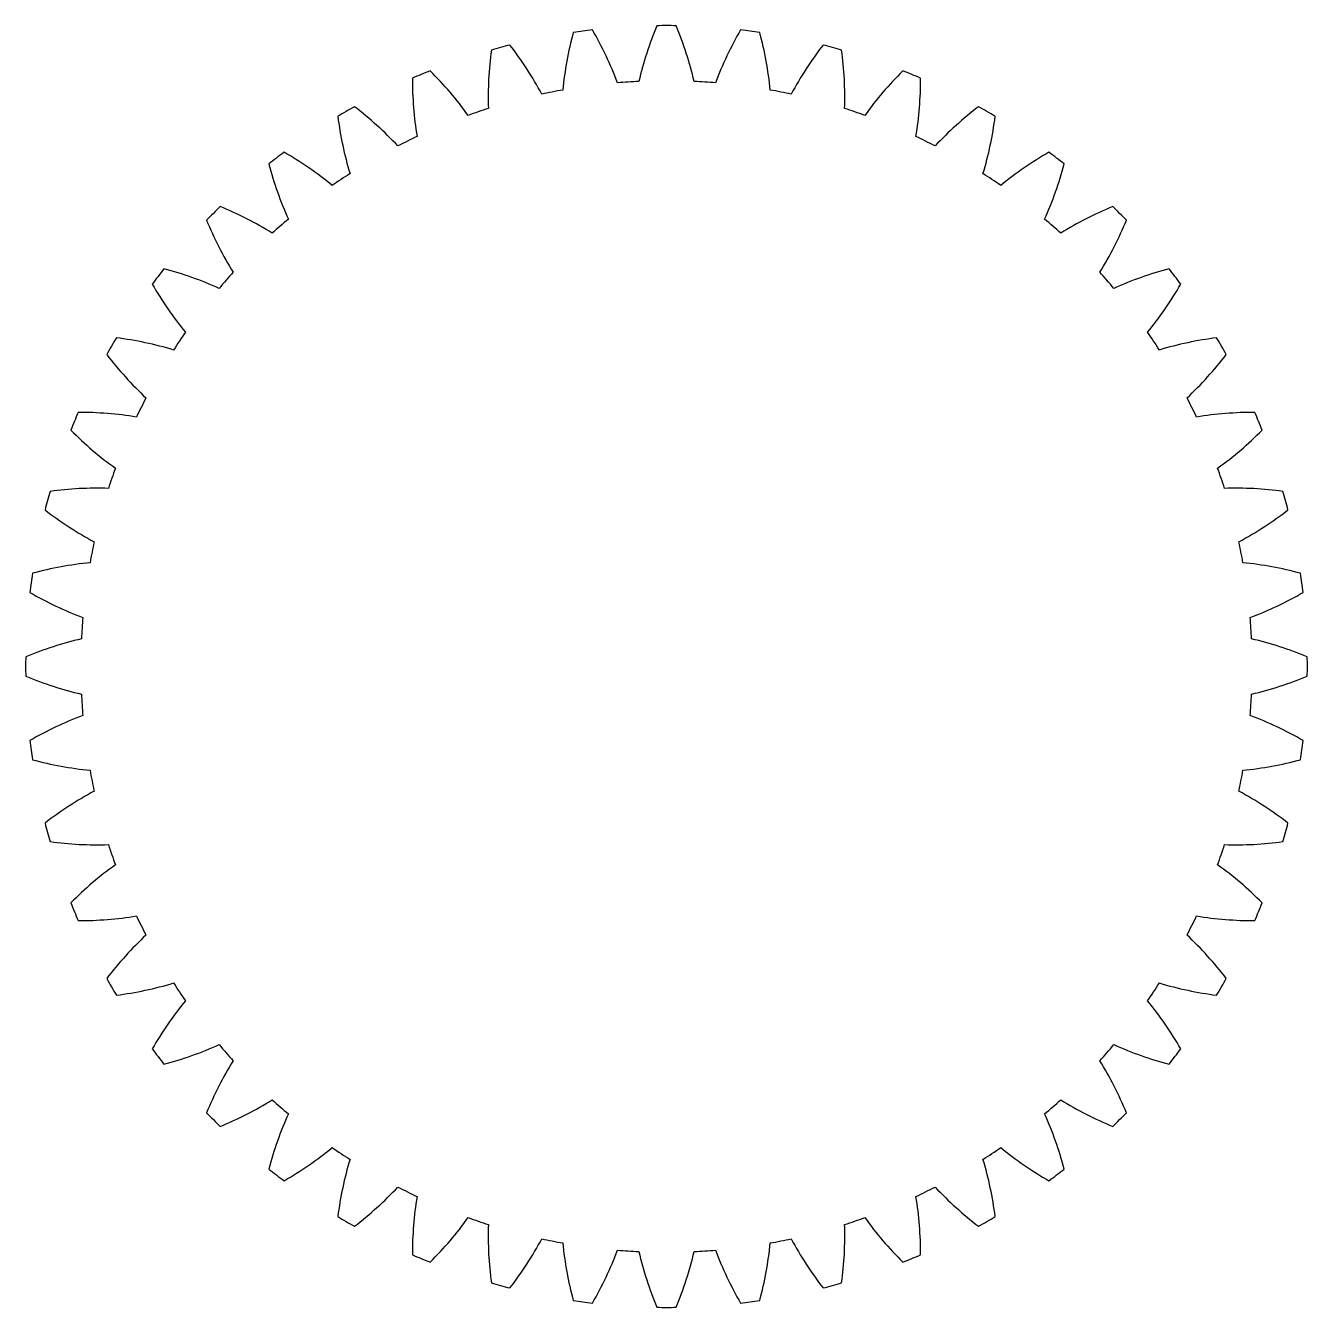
# Model space of a CAD drawing. Header units: millimetres. Extents: x -75 to 75, y -75 to 75.
import ezdxf

# ---------------------------------------------------------------- set-up
doc = ezdxf.new("R2010")
doc.units = ezdxf.units.MM
doc.layers.add('PROFILE', color=1, linetype='CONTINUOUS')

msp = doc.modelspace()

# ---------------------------------------------------------------- linework, layer by layer
at = {"layer": 'PROFILE'}
msp.add_lwpolyline([(68.473602, -3.235488, 0.040894), (74.991514, -1.128209, 0.007522), (74.991514, 1.128209, 0.040894), (68.473602, 3.235488, 0.009117), (68.310116, 5.729791, 0.040894), (74.497212, 8.6698, 0.007522), (74.20269, 10.906913, 0.040894), (67.465485, 12.145406, 0.009117), (66.977826, 14.597031, 0.040894), (72.728242, 18.319466, 0.007522), (72.144238, 20.498998, 0.040894), (65.303014, 20.847513, 0.009117), (64.499527, 23.214512, 0.040894), (69.714871, 27.655681, 0.007522), (68.851378, 29.740339, 0.040894), (62.023192, 29.192914, 0.009117), (60.917622, 31.434786, 0.040894), (65.50866, 36.5187, 0.007522), (64.380452, 38.472814, 0.040894), (57.682135, 37.038815, 0.009117), (56.293401, 39.117203, 0.040894), (60.181578, 44.756873, 0.007522), (58.807958, 46.547009, 0.040894), (52.35412, 44.250972, 0.009117), (50.705983, 46.130313, 0.040894), (53.824772, 52.229244, 0.007522), (52.229244, 53.824772, 0.040894), (46.130313, 50.705983, 0.009117), (44.250972, 52.35412, 0.040894), (46.547009, 58.807958, 0.007522), (44.756873, 60.181578, 0.040894), (39.117203, 56.293401, 0.009117), (37.038815, 57.682135, 0.040894), (38.472814, 64.380452, 0.007522), (36.5187, 65.50866, 0.040894), (31.434786, 60.917622, 0.009117), (29.192914, 62.023192, 0.040894), (29.740339, 68.851378, 0.007522), (27.655681, 69.714871, 0.040894), (23.214512, 64.499527, 0.009117), (20.847513, 65.303014, 0.040894), (20.498998, 72.144238, 0.007522), (18.319466, 72.728242, 0.040894), (14.597031, 66.977826, 0.009117), (12.145406, 67.465485, 0.040894), (10.906913, 74.20269, 0.007522), (8.6698, 74.497212, 0.040894), (5.729791, 68.310116, 0.009117), (3.235488, 68.473602, 0.040894), (1.128209, 74.991514, 0.007522), (-1.128209, 74.991514, 0.040894), (-3.235488, 68.473602, 0.009117), (-5.729791, 68.310116, 0.040894), (-8.6698, 74.497212, 0.007522), (-10.906913, 74.20269, 0.040894), (-12.145406, 67.465485, 0.009117), (-14.597031, 66.977826, 0.040894), (-18.319466, 72.728242, 0.007522), (-20.498998, 72.144238, 0.040894), (-20.847513, 65.303014, 0.009117), (-23.214512, 64.499527, 0.040894), (-27.655681, 69.714871, 0.007522), (-29.740339, 68.851378, 0.040894), (-29.192914, 62.023192, 0.009117), (-31.434786, 60.917622, 0.040894), (-36.5187, 65.50866, 0.007522), (-38.472814, 64.380452, 0.040894), (-37.038815, 57.682135, 0.009117), (-39.117203, 56.293401, 0.040894), (-44.756873, 60.181578, 0.007522), (-46.547009, 58.807958, 0.040894), (-44.250972, 52.35412, 0.009117), (-46.130313, 50.705983, 0.040894), (-52.229244, 53.824772, 0.007522), (-53.824772, 52.229244, 0.040894), (-50.705983, 46.130313, 0.009117), (-52.35412, 44.250972, 0.040894), (-58.807958, 46.547009, 0.007522), (-60.181578, 44.756873, 0.040894), (-56.293401, 39.117203, 0.009117), (-57.682135, 37.038815, 0.040894), (-64.380452, 38.472814, 0.007522), (-65.50866, 36.5187, 0.040894), (-60.917622, 31.434786, 0.009117), (-62.023192, 29.192914, 0.040894), (-68.851378, 29.740339, 0.007522), (-69.714871, 27.655681, 0.040894), (-64.499527, 23.214512, 0.009117), (-65.303014, 20.847513, 0.040894), (-72.144238, 20.498998, 0.007522), (-72.728242, 18.319466, 0.040894), (-66.977826, 14.597031, 0.009117), (-67.465485, 12.145406, 0.040894), (-74.20269, 10.906913, 0.007522), (-74.497212, 8.6698, 0.040894), (-68.310116, 5.729791, 0.009117), (-68.473602, 3.235488, 0.040894), (-74.991514, 1.128209, 0.007522), (-74.991514, -1.128209, 0.040894), (-68.473602, -3.235488, 0.009117), (-68.310116, -5.729791, 0.040894), (-74.497212, -8.6698, 0.007522), (-74.20269, -10.906913, 0.040894), (-67.465485, -12.145406, 0.009117), (-66.977826, -14.597031, 0.040894), (-72.728242, -18.319466, 0.007522), (-72.144238, -20.498998, 0.040894), (-65.303014, -20.847513, 0.009117), (-64.499527, -23.214512, 0.040894), (-69.714871, -27.655681, 0.007522), (-68.851378, -29.740339, 0.040894), (-62.023192, -29.192914, 0.009117), (-60.917622, -31.434786, 0.040894), (-65.50866, -36.5187, 0.007522), (-64.380452, -38.472814, 0.040894), (-57.682135, -37.038815, 0.009117), (-56.293401, -39.117203, 0.040894), (-60.181578, -44.756873, 0.007522), (-58.807958, -46.547009, 0.040894), (-52.35412, -44.250972, 0.009117), (-50.705983, -46.130313, 0.040894), (-53.824772, -52.229244, 0.007522), (-52.229244, -53.824772, 0.040894), (-46.130313, -50.705983, 0.009117), (-44.250972, -52.35412, 0.040894), (-46.547009, -58.807958, 0.007522), (-44.756873, -60.181578, 0.040894), (-39.117203, -56.293401, 0.009117), (-37.038815, -57.682135, 0.040894), (-38.472814, -64.380452, 0.007522), (-36.5187, -65.50866, 0.040894), (-31.434786, -60.917622, 0.009117), (-29.192914, -62.023192, 0.040894), (-29.740339, -68.851378, 0.007522), (-27.655681, -69.714871, 0.040894), (-23.214512, -64.499527, 0.009117), (-20.847513, -65.303014, 0.040894), (-20.498998, -72.144238, 0.007522), (-18.319466, -72.728242, 0.040894), (-14.597031, -66.977826, 0.009117), (-12.145406, -67.465485, 0.040894), (-10.906913, -74.20269, 0.007522), (-8.6698, -74.497212, 0.040894), (-5.729791, -68.310116, 0.009117), (-3.235488, -68.473602, 0.040894), (-1.128209, -74.991514, 0.007522), (1.128209, -74.991514, 0.040894), (3.235488, -68.473602, 0.009117), (5.729791, -68.310116, 0.040894), (8.6698, -74.497212, 0.007522), (10.906913, -74.20269, 0.040894), (12.145406, -67.465485, 0.009117), (14.597031, -66.977826, 0.040894), (18.319466, -72.728242, 0.007522), (20.498998, -72.144238, 0.040894), (20.847513, -65.303014, 0.009117), (23.214512, -64.499527, 0.040894), (27.655681, -69.714871, 0.007522), (29.740339, -68.851378, 0.040894), (29.192914, -62.023192, 0.009117), (31.434786, -60.917622, 0.040894), (36.5187, -65.50866, 0.007522), (38.472814, -64.380452, 0.040894), (37.038815, -57.682135, 0.009117), (39.117203, -56.293401, 0.040894), (44.756873, -60.181578, 0.007522), (46.547009, -58.807958, 0.040894), (44.250972, -52.35412, 0.009117), (46.130313, -50.705983, 0.040894), (52.229244, -53.824772, 0.007522), (53.824772, -52.229244, 0.040894), (50.705983, -46.130313, 0.009117), (52.35412, -44.250972, 0.040894), (58.807958, -46.547009, 0.007522), (60.181578, -44.756873, 0.040894), (56.293401, -39.117203, 0.009117), (57.682135, -37.038815, 0.040894), (64.380452, -38.472814, 0.007522), (65.50866, -36.5187, 0.040894), (60.917622, -31.434786, 0.009117), (62.023192, -29.192914, 0.040894), (68.851378, -29.740339, 0.007522), (69.714871, -27.655681, 0.040894), (64.499527, -23.214512, 0.009117), (65.303014, -20.847513, 0.040894), (72.144238, -20.498998, 0.007522), (72.728242, -18.319466, 0.040894), (66.977826, -14.597031, 0.009117), (67.465485, -12.145406, 0.040894), (74.20269, -10.906913, 0.007522), (74.497212, -8.6698, 0.040894), (68.310116, -5.729791, 0.009117)], format="xyb", close=True, dxfattribs=at)

doc.saveas('drawing.dxf')
